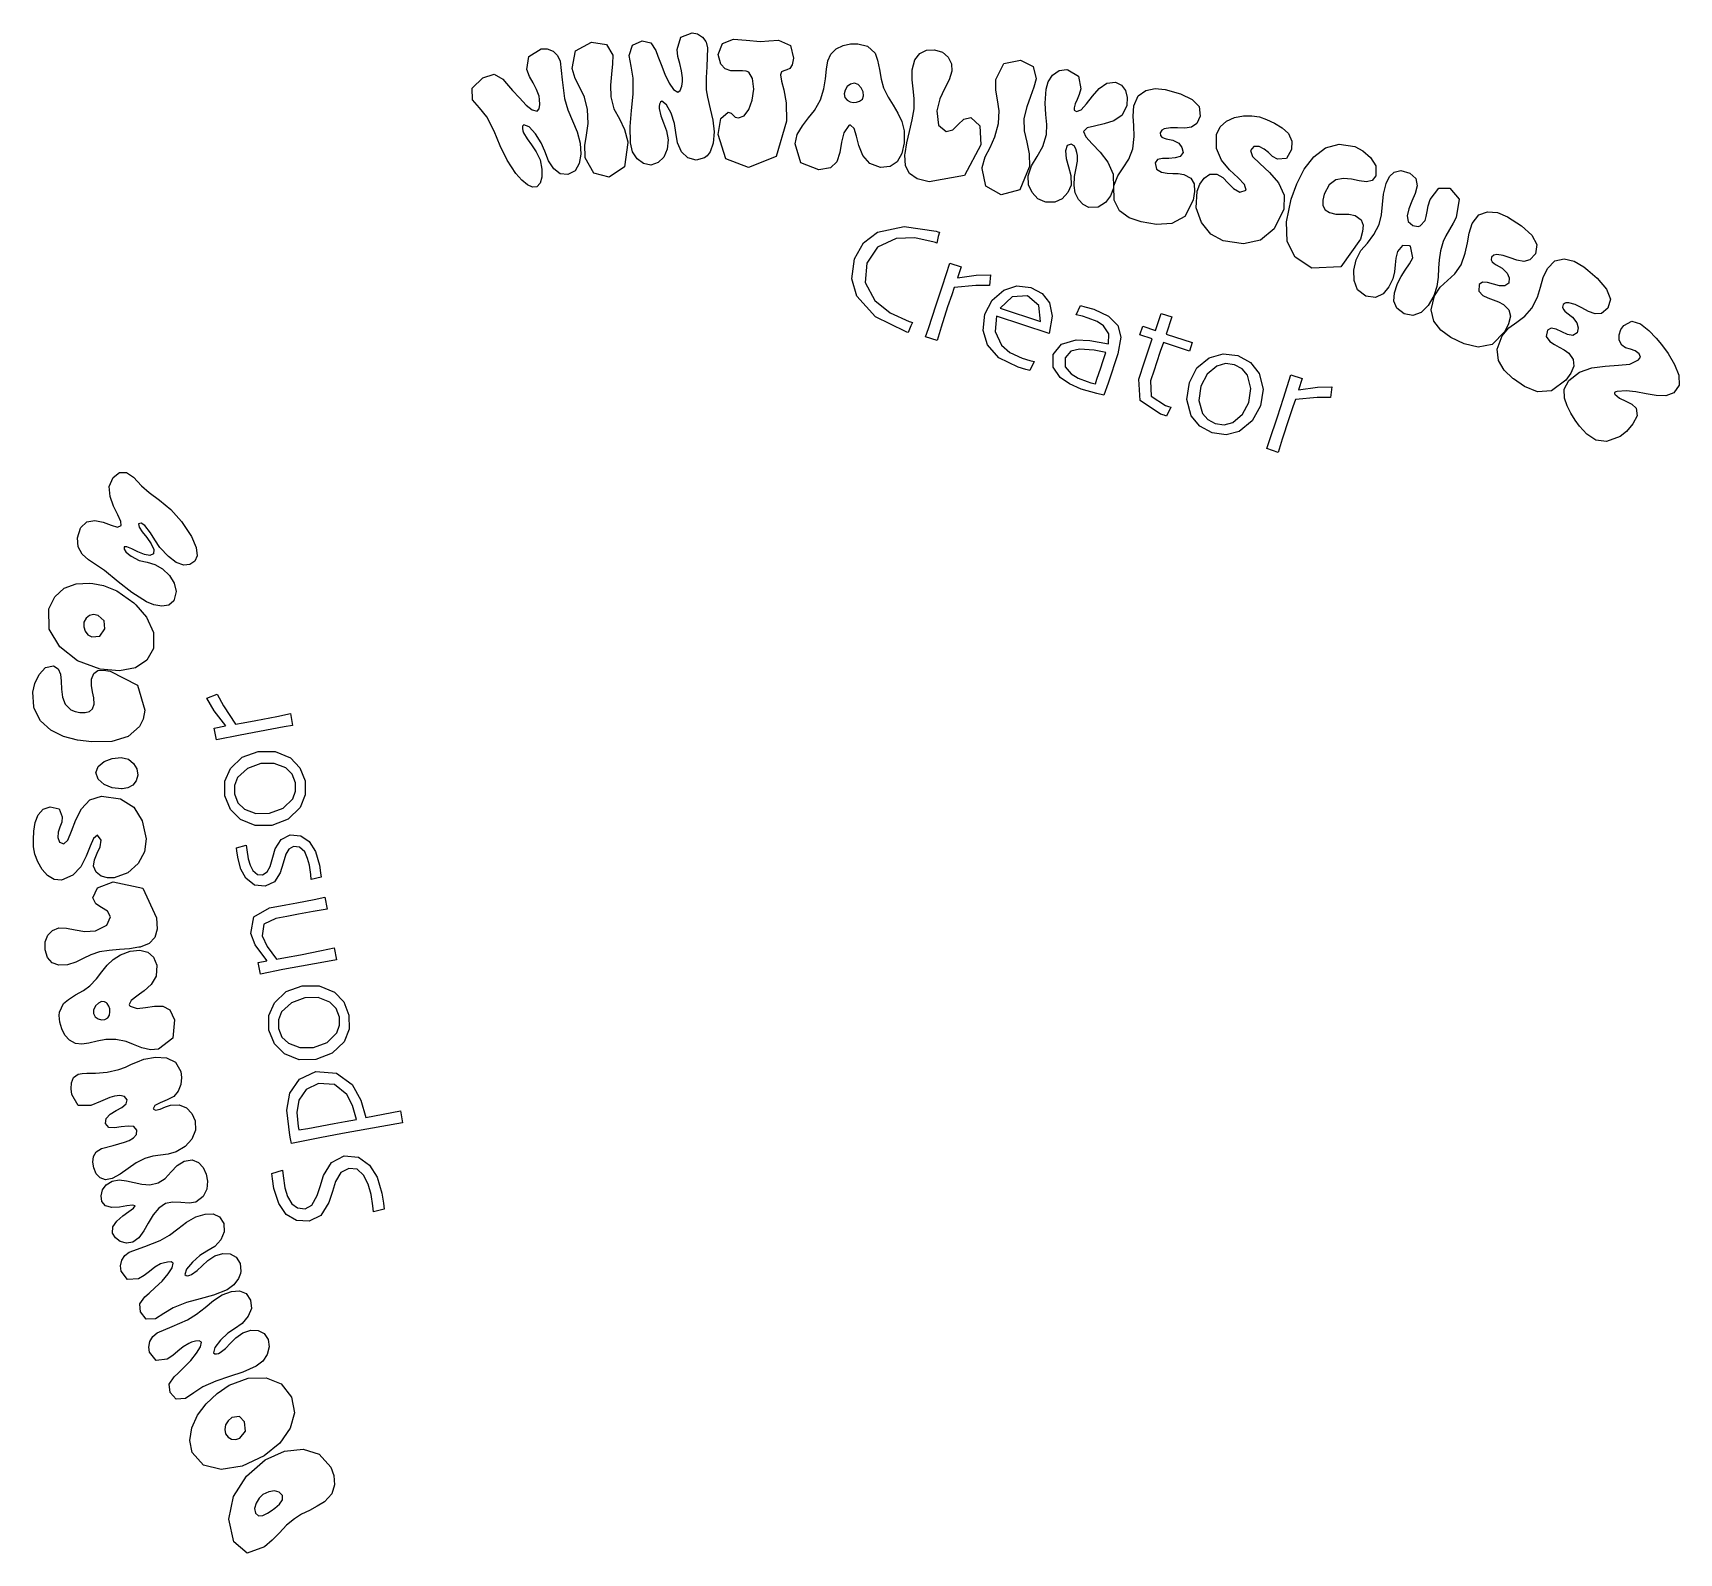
# Model space of a CAD drawing. Extents: x 0.1 to 84, y 0 to 77.6.
import ezdxf

# ---------------------------------------------------------------- set-up
doc = ezdxf.new("R2010")
doc.units = 0
doc.layers.add('Back_Silk', color=7, linetype='CONTINUOUS')

msp = doc.modelspace()

# ---------------------------------------------------------------- linework, layer by layer
at = {"layer": 'Back_Silk', "color": 7}
for points in [[(31.125, 77.199685), (31.5644, 77.109685), (31.8231, 76.719685), (31.9202, 76.429685), (32.0799, 75.989685), (32.277, 75.509685), (32.5002, 75.049685), (32.7219, 74.719685), (32.9405, 74.589685), (33.06, 74.679685), (33.1334, 74.889685), (33.1696, 75.129685), (33.177, 75.309685), (33.1293, 75.679685), (33.0375, 76.049685), (32.9451, 76.399685), (32.8956, 76.769685), (33.0928, 77.399685), (33.673, 77.609685), (33.9467, 77.559685), (34.1954, 77.389685), (34.3575, 77.179685), (34.3575, 77.179685), (34.3575, 77.179685), (34.3575, 77.179685), (34.3575, 77.179685), (34.3575, 77.179685), (34.3575, 77.179685), (34.3808, 77.139685), (34.4532, 76.839685), (34.4141, 75.879685), (34.3798, 75.329685), (34.3798, 75.329685), (34.3798, 75.329685), (34.3762, 74.929685), (34.3873, 74.699685), (34.3873, 74.699685), (34.3873, 74.699685), (34.3873, 74.699685), (34.3873, 74.699685), (34.3873, 74.699685), (34.3873, 74.699685), (34.4442, 74.329685), (34.5835, 73.739685), (34.7268, 73.149685), (34.791, 72.559685), (34.7421, 71.989685), (34.5815, 71.539685), (34.4278, 71.339685), (34.4278, 71.339685), (34.4278, 71.339685), (34.2982, 71.239685), (33.8746, 71.119685), (33.4423, 71.229685), (33.1255, 71.549685), (32.9242, 72.009685), (32.8415, 72.529685), (32.7661, 72.979685), (32.5911, 73.509685), (32.3622, 73.939685), (32.1299, 74.119685), (32.0471, 74.079685), (32.0035, 73.979685), (31.9853, 73.849685), (31.9905, 73.749685), (32.0688, 73.379685), (32.2114, 73.019685), (32.3598, 72.619685), (32.4387, 72.149685), (32.3896, 71.669685), (32.2235, 71.269685), (31.9403, 70.999685), (31.5618, 70.869685), (31.1787, 70.939685), (30.8608, 71.179685), (30.6315, 71.549685), (30.5172, 72.009685), (30.5099, 72.839685), (30.5791, 73.649685), (30.6595, 74.479685), (30.664, 75.299685), (30.5537, 75.909685), (30.4529, 76.449685), (30.6256, 76.989685), (31.1249, 77.199685), (31.1249, 77.199685)], [(37.1481, 77.179685), (37.5752, 77.209685), (38.0652, 77.239685), (38.6761, 76.969685), (38.8385, 76.319685), (38.7756, 75.979685), (38.6514, 75.799685), (38.4943, 75.729685), (38.3386, 75.679685), (38.2193, 75.619685), (38.1713, 75.469685), (38.2224, 75.149685), (38.3417, 74.699685), (38.4584, 74.039685), (38.4851, 73.109685), (37.9497, 71.309685), (36.5468, 70.739685), (35.3907, 71.179685), (34.9937, 72.419685), (35.1335, 73.239685), (35.5113, 73.559685), (35.6554, 73.509685), (35.7571, 73.409685), (35.8646, 73.309685), (36.0321, 73.269685), (36.321, 73.379685), (36.5657, 73.709685), (36.736, 74.179685), (36.806, 74.739685), (36.7476, 75.279685), (36.5619, 75.609685), (36.4209, 75.659685), (36.2361, 75.679685), (35.9463, 75.669685), (35.638, 75.679685), (35.3543, 75.779685), (35.1313, 76.009685), (34.9991, 76.499685), (35.2097, 77.069685), (35.7686, 77.289685), (36.4213, 77.239685), (37.1481, 77.179685), (37.1481, 77.179685)], [(22.9947, 75.319685), (23.5734, 75.499685), (24.0069, 75.249685), (24.2046, 75.029685), (24.5085, 74.679685), (24.8567, 74.289685), (25.2091, 73.929685), (25.5182, 73.679685), (25.7684, 73.609685), (25.8706, 73.729685), (25.9008, 73.959685), (25.8888, 74.209685), (25.8605, 74.379685), (25.7338, 74.729685), (25.5577, 75.069685), (25.3804, 75.389685), (25.245, 75.739685), (25.3421, 76.409685), (25.9633, 76.789685), (26.2761, 76.789685), (26.5728, 76.669685), (26.8085, 76.449685), (26.9319, 76.159685), (27.0463, 75.209685), (27.1632, 74.259685), (27.3292, 73.679685), (27.5618, 73.119685), (27.7969, 72.569685), (27.9549, 71.989685), (27.9977, 71.419685), (27.9144, 70.939685), (27.6966, 70.579685), (27.3339, 70.379685), (26.9407, 70.419685), (26.6109, 70.679685), (26.3411, 71.079685), (26.1479, 71.579685), (25.9735, 71.999685), (25.6853, 72.459685), (25.3573, 72.819685), (25.0866, 72.919685), (25.0212, 72.849685), (25.01, 72.739685), (25.0293, 72.619685), (25.066, 72.519685), (25.2471, 72.199685), (25.4782, 71.899685), (25.7165, 71.549685), (25.9092, 71.129685), (26.005, 70.659685), (26.0047, 70.249685), (25.9126, 69.939685), (25.7463, 69.759685), (25.5304, 69.739685), (25.2732, 69.859685), (24.9801, 70.099685), (24.676, 70.429685), (24.234, 71.119685), (23.8783, 71.839685), (23.5638, 72.599685), (23.203, 73.319685), (22.8169, 73.779685), (22.4599, 74.189685), (22.4458, 74.789685), (22.9947, 75.319685), (22.9947, 75.319685)], [(28.5385, 77.139685), (29.2949, 77.019685), (29.6153, 76.469685), (29.6067, 76.029685), (29.5511, 75.509685), (29.5036, 74.939685), (29.5188, 74.339685), (29.6811, 73.739685), (29.9578, 73.219685), (30.2229, 72.679685), (30.3854, 72.059685), (30.3886, 72.019685), (30.2209, 70.769685), (29.4429, 70.249685), (28.6459, 70.449685), (28.219, 71.239685), (28.2099, 71.299685), (28.192, 71.859685), (28.2764, 72.399685), (28.3587, 72.989685), (28.338, 73.699685), (28.1762, 74.329685), (27.9424, 74.829685), (27.7109, 75.279685), (27.5554, 75.799685), (27.715, 76.699685), (28.5385, 77.139685), (28.5385, 77.139685)], [(38.9159, 71.949685), (39.0309, 72.419685), (39.2896, 72.869685), (39.609, 73.279685), (39.9049, 73.649685), (40.213, 74.199685), (40.384, 74.749685), (40.4627, 75.269685), (40.5152, 75.759685), (40.583, 76.179685), (40.7397, 76.519685), (41.0186, 76.799685), (41.3611, 76.969685), (41.7365, 77.059685), (42.1194, 77.059685), (42.6178, 76.929685), (43.0017, 76.569685), (43.1226, 76.219685), (43.2134, 75.749685), (43.3067, 75.249685), (43.4292, 74.809685), (43.6625, 74.329685), (43.918, 73.919685), (44.1605, 73.519685), (44.3622, 73.089685), (44.4775, 72.609685), (44.4837, 72.009685), (44.3629, 71.459685), (44.1194, 71.039685), (43.7575, 70.789685), (43.2794, 70.739685), (42.7245, 70.949685), (42.3788, 71.349685), (42.1748, 71.859685), (42.0456, 72.349685), (41.9244, 72.739685), (41.7505, 72.899685), (41.6962, 72.899685), (41.6524, 72.879685), (41.4058, 72.519685), (41.2887, 72.039685), (41.206, 71.509685), (41.0505, 71.039685), (40.7239, 70.719685), (40.1325, 70.619685), (39.2091, 70.979685), (38.9159, 71.949685), (38.9159, 71.949685)], [(44.8931, 75.719685), (45.0191, 76.229685), (45.2719, 76.559685), (45.616, 76.729685), (46.0327, 76.749685), (46.4329, 76.619685), (46.725, 76.379685), (46.8855, 76.039685), (46.9147, 75.649685), (46.7762, 75.219685), (46.536, 74.749685), (46.2918, 74.239685), (46.1431, 73.639685), (46.2237, 72.909685), (46.6162, 72.579685), (46.9547, 72.669685), (47.2318, 72.939685), (47.5212, 73.209685), (47.8874, 73.289685), (48.3332, 72.869685), (48.3836, 71.899685), (47.5613, 70.329685), (45.7591, 70.019685), (45.1488, 70.169685), (44.7507, 70.429685), (44.543, 70.829685), (44.5173, 71.389685), (44.5243, 71.459685), (44.6157, 72.009685), (44.746, 72.579685), (44.8853, 73.169685), (44.981, 73.739685), (44.9858, 74.259685), (44.9371, 74.749685), (44.8861, 75.219685), (44.8931, 75.719685), (44.8931, 75.719685)], [(51.7157, 74.739685), (51.8239, 75.109685), (52.0482, 75.449685), (52.3894, 75.689685), (52.77, 75.739685), (52.8303, 75.729685), (53.3696, 75.409685), (53.4846, 74.759685), (53.4068, 74.459685), (53.3012, 74.209685), (53.2065, 73.989685), (53.1481, 73.789685), (53.1521, 73.669685), (53.2594, 73.599685), (53.511, 73.689685), (53.7813, 73.989685), (54.0771, 74.379685), (54.4171, 74.769685), (54.8072, 75.039685), (55.2598, 75.089685), (55.5678, 74.939685), (55.7637, 74.669685), (55.8536, 74.309685), (55.8313, 73.899685), (55.5945, 73.419685), (55.1763, 73.129685), (54.6713, 72.969685), (54.1854, 72.859685), (53.806, 72.759685), (53.6319, 72.579685), (53.7383, 72.309685), (54.0579, 71.949685), (54.4733, 71.529685), (54.8733, 71.009685), (55.1353, 70.399685), (55.1509, 69.689685), (55.0083, 69.299685), (54.7472, 68.949685), (54.3729, 68.719685), (53.9004, 68.699685), (53.6032, 68.849685), (53.3624, 69.109685), (53.206, 69.449685), (53.1447, 69.819685), (53.1711, 70.279685), (53.2464, 70.709685), (53.3108, 71.069685), (53.3168, 71.349685), (53.2831, 71.509685), (53.235, 71.689685), (53.1463, 71.849685), (52.9908, 71.939685), (52.7995, 71.859685), (52.712, 71.599685), (52.7347, 71.199685), (52.858, 70.779685), (52.9812, 70.339685), (52.987, 69.849685), (52.8329, 69.459685), (52.545, 69.149685), (52.1564, 68.979685), (51.7001, 68.979685), (51.6491, 68.989685), (51.6491, 68.989685), (51.3023, 69.149685), (50.9991, 69.459685), (50.824, 69.859685), (50.8061, 70.319685), (50.9751, 70.819685), (51.2534, 71.309685), (51.5437, 71.819685), (51.7325, 72.419685), (51.7555, 72.939685), (51.7016, 73.449685), (51.6626, 74.019685), (51.7156, 74.739685), (51.7156, 74.739685)], [(41.4254, 74.499685), (41.4556, 74.309685), (41.5682, 74.179685), (41.7207, 74.089685), (41.8826, 74.059685), (42.0414, 74.069685), (42.21, 74.119685), (42.3463, 74.229685), (42.4084, 74.399685), (42.3815, 74.609685), (42.2869, 74.809685), (42.1332, 74.969685), (41.9419, 75.039685), (41.7424, 74.999685), (41.5795, 74.869685), (41.4691, 74.689685), (41.4254, 74.499685), (41.4254, 74.499685)], [(57.7958, 74.719685), (58.5698, 74.499685), (59.1628, 74.209685), (59.5236, 73.849685), (59.5749, 73.369685), (59.3966, 72.979685), (59.1258, 72.799685), (58.7906, 72.749685), (58.4261, 72.759685), (58.0678, 72.769685), (57.7462, 72.709685), (57.6165, 72.639685), (57.5337, 72.509685), (57.5434, 72.379685), (57.6244, 72.289685), (57.732, 72.239685), (57.8438, 72.199685), (58.1806, 72.129685), (58.4916, 71.979685), (58.6468, 71.769685), (58.6998, 71.509685), (58.5545, 71.299685), (58.2936, 71.229685), (57.9788, 71.209685), (57.6599, 71.199685), (57.4062, 71.149685), (57.277, 70.979685), (57.3423, 70.649685), (57.6063, 70.499685), (57.8877, 70.459685), (58.1751, 70.439685), (58.4568, 70.429685), (58.7439, 70.379685), (59.0918, 70.199685), (59.265, 69.909685), (59.2918, 69.519685), (59.2175, 69.079685), (58.7876, 68.239685), (58.1217, 67.879685), (57.3418, 67.839685), (56.5651, 67.969685), (55.9495, 68.179685), (55.4622, 68.539685), (55.1808, 69.069685), (55.1781, 69.799685), (55.3689, 70.309685), (55.6483, 70.729685), (55.9352, 71.159685), (56.1348, 71.689685), (56.1999, 72.329685), (56.1826, 72.869685), (56.15, 73.369685), (56.1956, 73.889685), (56.415, 74.399685), (56.8026, 74.679685), (57.2822, 74.779685), (57.7958, 74.719685), (57.7958, 74.719685)], [(62.6007, 73.319685), (62.9541, 73.199685), (63.3625, 73.009685), (63.7548, 72.769685), (64.0745, 72.469685), (64.2496, 72.089685), (64.2349, 71.659685), (63.9792, 71.199685), (63.5199, 71.169685), (63.2672, 71.309685), (63.0502, 71.499685), (62.8363, 71.679685), (62.5834, 71.819685), (62.3102, 71.809685), (62.1426, 71.609685), (62.2501, 71.309685), (62.6214, 70.939685), (63.1109, 70.489685), (63.5702, 69.959685), (63.8569, 69.329685), (63.8341, 68.609685), (63.3547, 67.619685), (62.6584, 67.039685), (61.7811, 66.839685), (60.7502, 66.999685), (60.1133, 67.339685), (59.6345, 67.929685), (59.378, 68.679685), (59.4158, 69.529685), (59.5514, 69.889685), (59.7759, 70.199685), (60.0721, 70.399685), (60.4188, 70.409685), (60.73, 70.229685), (61.0042, 69.949685), (61.2749, 69.669685), (61.6011, 69.489685), (61.9157, 69.589685), (61.8278, 69.869685), (61.5038, 70.209685), (61.0762, 70.629685), (60.6647, 71.119685), (60.4, 71.719685), (60.4063, 72.429685), (60.5905, 72.819685), (60.9113, 73.099685), (61.3258, 73.289685), (61.7761, 73.379685), (62.213, 73.379685), (62.6007, 73.319685), (62.6007, 73.319685)], [(64.2189, 69.119685), (64.4991, 69.909685), (64.8838, 70.649685), (65.3697, 71.279685), (65.9644, 71.739685), (66.6594, 71.939685), (67.4621, 71.809685), (67.8621, 71.599685), (68.2637, 71.259685), (68.5274, 70.819685), (68.5272, 70.319685), (68.342, 70.079685), (68.0534, 70.019685), (67.6892, 70.059685), (67.2934, 70.139685), (66.8788, 70.179685), (66.489, 70.109685), (66.1489, 69.859685), (65.8957, 69.379685), (65.825, 69.079685), (65.8341, 68.809685), (65.9426, 68.589685), (66.168, 68.439685), (66.4848, 68.369685), (66.8239, 68.369685), (67.1555, 68.359685), (67.4862, 68.289685), (67.7759, 68.079685), (67.8897, 67.799685), (67.8601, 67.469685), (67.748, 67.089685), (66.7526, 65.679685), (65.274, 65.599685), (64.4182, 66.159685), (64.0162, 66.959685), (63.9741, 67.969685), (64.2189, 69.119685), (64.2189, 69.119685)], [(75.2394, 68.229685)], [(44.9027, 62.839685), (44.8183, 62.659685), (44.6789, 62.329685), (44.6122, 62.349685), (44.5491, 62.379685), (43.0127, 63.129685), (42.073, 64.179685), (41.8085, 65.059685), (41.9411, 66.079685), (42.4118, 66.899685), (43.116, 67.439685), (44.4871, 67.739685), (46.1101, 67.489685), (46.2029, 67.459685), (46.2771, 67.439685), (46.2212, 67.219685), (46.1436, 66.889685), (46.0805, 66.909685), (46.0174, 66.929685), (45.0221, 67.149685), (44.0648, 67.119685), (43.1194, 66.669685), (42.572, 65.859685), (42.4986, 64.869685), (42.9893, 63.949685), (43.774, 63.319685), (44.7271, 62.889685), (44.7976, 62.869685), (44.9027, 62.839685)], [(70.4155, 66.129685)], [(51.4334, 62.879685), (51.3544, 63.699685), (50.7729, 64.189685), (49.9912, 64.149685), (49.37, 63.559685)], [(58.0861, 58.509685), (57.8645, 58.059685), (57.7322, 58.099685), (57.5566, 58.149685), (56.5097, 58.849685), (56.4406, 59.949685), (56.7345, 60.829685), (57.126, 61.999685), (56.5024, 62.199685), (56.6449, 62.639685), (57.3018, 62.419685), (57.5909, 63.299685), (58.1288, 63.119685), (57.84, 62.239685), (59.1685, 61.809685), (59.026, 61.369685), (57.6975, 61.809685), (57.5376, 61.349685), (57.346, 60.779685), (57.2205, 60.399685), (57.0438, 59.859685), (57.0744, 59.079685), (57.8065, 58.599685), (57.9661, 58.549685), (58.0861, 58.509685)], [(54.5097, 60.529685), (54.6145, 60.849685), (54.757, 61.299685), (54.1635, 61.419685), (53.4233, 61.479685), (52.9754, 61.369685), (52.6891, 61.029685), (52.6923, 60.579685), (52.9904, 60.219685), (53.3607, 59.999685), (53.8198, 59.819685), (54.0029, 59.759685), (54.2317, 59.699685), (54.3121, 59.939685), (54.5097, 60.529685)], [(62.6526, 58.579685), (62.2262, 57.809685), (61.5639, 57.279685), (60.9013, 57.109685), (60.1857, 57.209685), (59.5567, 57.539685), (59.117, 58.079685), (58.8985, 58.899685), (59.0218, 59.779685), (59.4088, 60.519685), (60.0329, 61.039685), (60.7422, 61.239685), (61.4863, 61.149685), (62.1413, 60.799685), (62.5762, 60.229685), (62.7786, 59.429685), (62.6526, 58.579685)], [(62.0503, 58.749685), (62.1583, 59.469685), (61.9923, 60.139685), (61.7178, 60.469685), (61.3315, 60.679685), (60.8593, 60.749685), (60.4189, 60.609685), (59.939, 60.199685), (59.6156, 59.589685), (59.5015, 58.849685), (59.6934, 58.189685), (59.9616, 57.879685), (60.3405, 57.679685), (60.8015, 57.619685), (61.2358, 57.739685), (61.7293, 58.149685), (62.0503, 58.749685)], [(2.48486, 52.359685)], [(0.856135, 48.219685), (1.16172, 48.839685), (1.64892, 49.279685), (2.26372, 49.509685), (2.94489, 49.539685), (3.11449, 49.519685), (3.11449, 49.519685), (3.64995, 49.409685), (4.3249, 49.139685), (5.1924, 48.529685), (5.3026, 48.429685), (5.83759, 47.799685), (6.19363, 47.019685), (6.19362, 46.209685), (5.86712, 45.599685), (5.2743, 45.219685), (4.46363, 45.059685), (3.48193, 45.149685), (2.32643, 45.579685), (1.41547, 46.279685), (0.879742, 47.189685), (0.856135, 48.219685), (0.856135, 48.219685)], [(3.06156, 46.789685), (3.4688, 46.829685), (3.71998, 47.209685), (3.68988, 47.619685), (3.37762, 47.889685), (3.1402, 47.929685), (2.92923, 47.889685), (2.75861, 47.749685), (2.65363, 47.549685), (2.64249, 47.299685), (2.71399, 47.079685), (2.85519, 46.899685), (3.06155, 46.789685), (3.06155, 46.789685)], [(3.05102, 41.439685), (2.32598, 41.519685), (1.61208, 41.719685), (0.965873, 42.039685), (0.446041, 42.509685), (0.118832, 43.139685), (0.096548, 43.219685), (0.051322, 43.969685), (0.148823, 44.409685), (0.361391, 44.879685), (0.687394, 45.229685), (1.10764, 45.309685), (1.34515, 45.169685), (1.45332, 44.889685), (1.49049, 44.529685), (1.50324, 44.129685), (1.55705, 43.719685), (1.69974, 43.359685), (1.98118, 43.079685), (2.21089, 42.979685), (2.21089, 42.979685), (2.21089, 42.979685), (2.44557, 42.939685), (2.67718, 42.929685), (2.67718, 42.929685), (2.71358, 42.929685), (2.93856, 42.989685), (3.09782, 43.129685), (3.17544, 43.369685), (3.16443, 43.679685), (3.09625, 43.989685), (3.03679, 44.309685), (3.03123, 44.629685), (3.15014, 44.929685), (3.36485, 45.079685), (3.65236, 45.099685), (3.99637, 45.039685), (5.38125, 44.329685), (5.76458, 43.059685), (5.6679, 42.589685), (5.6679, 42.589685), (5.6679, 42.589685), (5.4874, 42.219685), (4.90589, 41.709685), (4.07261, 41.459685), (3.05098, 41.439685), (3.05098, 41.439685)], [(11.5301, 40.939685), (12.4127, 40.939685), (13.1934, 40.619685), (13.6678, 40.119685), (13.9257, 39.449685), (13.9325, 38.729685), (13.672, 38.089685), (13.066, 37.499685), (12.2279, 37.179685), (11.3926, 37.169685), (10.6446, 37.469685), (10.1214, 37.989685), (9.84003, 38.679685), (9.83894, 39.429685), (10.1256, 40.079685), (10.7275, 40.649685), (11.5301, 40.939685)], [(11.6723, 40.339685), (10.9921, 40.079685), (10.4839, 39.619685), (10.3283, 39.219685), (10.3276, 38.779685), (10.4985, 38.329685), (10.8326, 38.009685), (11.423, 37.789685), (12.1126, 37.799685), (12.812, 38.049685), (13.3043, 38.539685), (13.4468, 38.929685), (13.4381, 39.349685), (13.2693, 39.789685), (12.9544, 40.109685), (12.3543, 40.339685), (11.6723, 40.339685)], [(3.25593, 39.859685)], [(0.086018, 36.079685), (0.073856, 36.449685), (0.09665, 36.889685), (0.171428, 37.319685), (0.324472, 37.719685), (0.575237, 37.999685), (0.935399, 38.119685), (1.38782, 38.019685), (1.54988, 37.609685), (1.52001, 37.339685), (1.43001, 37.089685), (1.347, 36.829685), (1.31516, 36.559685), (1.4106, 36.319685), (1.62392, 36.229685), (1.82988, 36.419685), (2.01998, 36.879685), (2.23177, 37.459685), (2.52897, 38.029685), (2.95755, 38.479685), (3.55319, 38.669685), (4.50934, 38.539685), (5.19219, 38.099685), (5.62131, 37.409685), (5.81835, 36.489685), (5.73939, 35.829685), (5.41796, 35.229685), (4.89136, 34.759685), (4.18935, 34.509685), (3.85246, 34.499685), (3.52393, 34.589685), (3.27069, 34.789685), (3.14883, 35.089685), (3.1969, 35.419685), (3.33265, 35.759685), (3.47644, 36.089685), (3.52334, 36.429685), (3.34171, 36.679685), (3.13994, 36.509685), (2.96191, 36.109685), (2.75987, 35.599685), (2.49008, 35.069685), (2.09232, 34.629685), (1.5162, 34.389685), (1.13925, 34.419685), (0.80174, 34.619685), (0.515252, 34.929685), (0.298454, 35.309685), (0.156427, 35.709685), (0.086018, 36.079685), (0.086018, 36.079685)], [(13.1744, 36.689685), (13.7071, 36.649685), (14.1357, 36.359685), (14.4629, 35.839685), (14.6684, 35.149685), (14.7227, 34.759685), (14.746, 34.529685), (14.2474, 34.409685), (14.2207, 34.679685), (14.1489, 35.139685), (14.061, 35.489685), (13.911, 35.819685), (13.6503, 36.059685), (13.3374, 36.099685), (13.0992, 35.969685), (12.949, 35.709685), (12.8094, 35.249685), (12.6665, 34.759685), (12.3683, 34.299685), (11.8944, 34.069685), (11.355, 34.129685), (10.9117, 34.479685), (10.6568, 34.949685), (10.5144, 35.469685), (10.45, 35.859685), (10.4253, 36.029685), (10.9279, 36.169685), (10.9573, 35.929685), (11.0276, 35.469685), (11.1218, 35.139685), (11.2605, 34.879685), (11.5087, 34.679685), (11.752, 34.659685), (11.9982, 34.809685), (12.1423, 35.079685), (12.2805, 35.549685), (12.4097, 35.979685), (12.7096, 36.459685), (13.1743, 36.689685)], [(1.8227, 30.069685), (1.36855, 30.039685), (1.0291, 30.169685), (0.799109, 30.439685), (0.676789, 30.819685), (0.682435, 31.229685), (0.811419, 31.569685), (1.05418, 31.819685), (1.3685, 31.949685), (1.76479, 31.939685), (2.21057, 31.849685), (2.69841, 31.769685), (3.23766, 31.799685), (3.82713, 32.079685), (4.00364, 32.519685), (3.84711, 32.799685), (3.55188, 32.979685), (3.26171, 33.169685), (3.09933, 33.479685), (3.34459, 33.999685), (4.15156, 34.299685), (5.65943, 33.969685), (6.35412, 32.459685), (6.38157, 31.879685), (6.26404, 31.449685), (5.98436, 31.149685), (5.51881, 30.969685), (5.45904, 30.959685), (4.9813, 30.879685), (4.47399, 30.839685), (3.94765, 30.789685), (3.44562, 30.719685), (3.01057, 30.569685), (2.61924, 30.389685), (2.24021, 30.199685), (1.82275, 30.069685), (1.82275, 30.069685)], [(14.937, 33.509685), (15.0508, 32.899685), (14.3391, 32.779685), (13.5928, 32.639685), (13.0061, 32.529685), (12.4348, 32.419685), (11.8331, 32.129685), (11.7434, 31.549685), (11.9904, 30.999685), (12.4748, 30.359685), (12.9324, 30.439685), (13.6894, 30.579685), (14.7629, 30.789685), (15.4211, 30.929685), (15.535, 30.319685), (15.0651, 30.239685), (13.743, 29.999685), (12.7993, 29.819685), (11.6496, 29.589685), (11.5372, 30.189685), (11.9795, 30.269685), (11.9864, 30.279685), (11.3924, 31.089685), (11.1571, 31.669685), (11.3204, 32.509685), (12.1088, 32.969685), (12.9472, 33.119685), (13.5162, 33.219685), (14.39, 33.389685), (14.9369, 33.509685)], [(6.46238, 25.759685), (6.04336, 25.729685), (5.60611, 25.829685), (5.18591, 25.989685), (4.80607, 26.149685), (4.27326, 26.259685), (3.7741, 26.249685), (3.32245, 26.169685), (2.90505, 26.069685), (2.53695, 26.009685), (2.21519, 26.049685), (1.91613, 26.219685), (1.68674, 26.479685), (1.52185, 26.799685), (1.42074, 27.139685), (1.38828, 27.479685), (1.39841, 27.639685), (1.60227, 28.089685), (1.86061, 28.299685), (2.2297, 28.529685), (2.62202, 28.759685), (2.95121, 28.999685), (3.29114, 29.349685), (3.56991, 29.699685), (3.84022, 30.039685), (4.14155, 30.339685), (4.516, 30.579685), (5.01357, 30.759685), (5.50175, 30.809685), (5.90953, 30.709685), (6.20762, 30.459685), (6.37361, 30.049685), (6.33847, 29.489685), (6.08885, 29.059685), (5.72233, 28.729685), (5.48272, 28.559685), (5.34328, 28.469685), (5.05652, 28.239685), (4.96035, 28.039685), (4.97625, 27.989685), (5.00767, 27.959685), (5.36229, 27.839685), (5.79761, 27.879685), (6.24976, 27.959685), (6.68073, 27.959685), (7.03396, 27.759685), (7.26558, 27.259685), (7.19102, 26.319685), (6.46241, 25.759685), (6.46241, 25.759685)], [(13.7732, 28.989685), (14.6558, 28.989685), (15.4365, 28.669685), (15.9109, 28.169685), (16.1688, 27.489685), (16.1756, 26.779685), (15.9151, 26.139685), (15.3091, 25.549685), (14.471, 25.229685), (13.6357, 25.219685), (12.8877, 25.519685), (12.3645, 26.039685), (12.0831, 26.729685), (12.082, 27.479685), (12.3687, 28.129685), (12.9706, 28.699685), (13.7732, 28.989685)], [(3.72283, 27.269685), (3.86846, 27.359685), (3.95201, 27.499685), (3.98167, 27.659685), (3.96908, 27.819685), (3.92235, 27.959685), (3.83326, 28.089685), (3.8089, 28.119685), (3.8089, 28.119685), (3.8089, 28.119685), (3.70941, 28.179685), (3.55244, 28.189685), (3.38828, 28.109685), (3.24951, 27.969685), (3.24951, 27.969685), (3.24951, 27.969685), (3.24951, 27.969685), (3.24951, 27.969685), (3.24951, 27.969685), (3.24951, 27.969685), (3.24951, 27.969685), (3.24238, 27.959685), (3.14815, 27.769685), (3.13689, 27.579685), (3.22069, 27.409685), (3.37356, 27.299685), (3.5516, 27.259685), (3.72286, 27.269685)], [(13.9154, 28.379685), (13.2352, 28.129685), (12.727, 27.659685), (12.5714, 27.259685), (12.5707, 26.819685), (12.7416, 26.379685), (13.0757, 26.059685), (13.6661, 25.839685), (14.3557, 25.849685), (15.0551, 26.099685), (15.5474, 26.589685), (15.6899, 26.979685), (15.6812, 27.399685), (15.5124, 27.839685), (15.1975, 28.159685), (14.5974, 28.389685), (13.9154, 28.379685)], [(3.15245, 19.699685), (3.11014, 19.989685), (3.14581, 20.279685), (3.28177, 20.529685), (3.54727, 20.699685), (4.13756, 20.849685), (4.72613, 21.009685), (4.95628, 21.099685), (5.18174, 21.229685), (5.33296, 21.399685), (5.35491, 21.629685), (5.1974, 21.809685), (4.9112, 21.839685), (4.55536, 21.789685), (4.20668, 21.739685), (3.91871, 21.769685), (3.75259, 21.969685), (3.79199, 22.229685), (3.99759, 22.439685), (4.29349, 22.629685), (4.5866, 22.789685), (4.80737, 22.969685), (4.85731, 23.179685), (4.72265, 23.339685), (4.48219, 23.389685), (4.20432, 23.359685), (3.97833, 23.299685), (3.49324, 23.089685), (3.00691, 22.879685), (2.3607, 22.889685), (2.03634, 23.449685), (1.99543, 23.729685), (2.0112, 24.039685), (2.12332, 24.309685), (2.3662, 24.489685), (2.56511, 24.519685), (2.80123, 24.539685), (3.03992, 24.539685), (3.24074, 24.539685), (3.83968, 24.589685), (4.43761, 24.729685), (4.7678, 24.849685), (5.07529, 24.989685), (5.37702, 25.119685), (5.70152, 25.249685), (6.29716, 25.359685), (6.86102, 25.319685), (7.32706, 25.089685), (7.59772, 24.619685), (7.63078, 24.309685), (7.58734, 23.949685), (7.45861, 23.609685), (7.23353, 23.349685), (6.89972, 23.169685), (6.53884, 23.019685), (6.26366, 22.879685), (6.17846, 22.719685), (6.30129, 22.639685), (6.5336, 22.699685), (6.81409, 22.819685), (7.06837, 22.909685), (7.51025, 22.919685), (7.87695, 22.759685), (8.15075, 22.479685), (8.32123, 22.109685), (8.34031, 21.629685), (8.15432, 21.169685), (7.81414, 20.789685), (7.35286, 20.529685), (6.95012, 20.409685), (6.56218, 20.359685), (6.16831, 20.299685), (5.75786, 20.189685), (5.31198, 19.959685), (4.90098, 19.669685), (4.5036, 19.379685), (4.09158, 19.159685), (3.75693, 19.099685), (3.48225, 19.189685), (3.28172, 19.399685), (3.15242, 19.699685), (3.15242, 19.699685)], [(14.4713, 24.619685), (15.5346, 24.539685), (16.3251, 23.949685), (16.7783, 23.149685), (17.03, 22.269685), (18.7893, 22.619685), (18.9039, 22.009685), (17.8389, 21.819685), (15.8411, 21.449685), (14.6747, 21.229685), (13.241, 20.939685), (13.1917, 21.189685), (13.1564, 21.369685), (13.006, 22.639685), (13.1534, 23.509685), (13.6454, 24.229685), (14.4713, 24.619685)], [(14.6058, 24.009685), (13.9786, 23.709685), (13.6159, 23.159685), (13.515, 22.529685), (13.5792, 21.809685), (13.595, 21.729685), (13.6116, 21.639685), (14.0699, 21.719685), (15.4144, 21.959685), (15.9749, 22.069685), (16.5501, 22.179685), (16.3493, 22.889685), (16.0534, 23.449685), (15.4311, 23.949685), (14.6058, 24.009685)], [(15.9164, 20.309685), (16.6466, 20.249685), (17.2202, 19.839685), (17.6014, 19.229685), (17.8408, 18.419685), (17.9212, 17.899685), (17.959, 17.599685), (17.4119, 17.459685), (17.3864, 17.769685), (17.2968, 18.349685), (17.1443, 18.869685), (16.9131, 19.339685), (16.5795, 19.629685), (16.1572, 19.679685), (15.7464, 19.469685), (15.4758, 19.009685), (15.3219, 18.499685), (15.1427, 17.929685), (14.7296, 17.269685), (14.131, 16.989685), (13.4924, 17.019685), (12.9729, 17.329685), (12.584, 17.879685), (12.3435, 18.649685), (12.2688, 19.139685), (12.2315, 19.419685), (12.7781, 19.579685), (12.8038, 19.289685), (12.8947, 18.679685), (13.0282, 18.249685), (13.249, 17.869685), (13.5437, 17.659685), (13.9324, 17.619685), (14.2763, 17.799685), (14.5533, 18.289685), (14.6982, 18.749685), (14.8711, 19.309685), (15.2851, 19.979685), (15.9164, 20.309685)], [(5.26228, 17.769685), (5.13737, 17.799685), (4.84628, 17.759685), (4.4698, 17.699685), (4.08307, 17.679685), (3.75801, 17.759685), (3.56866, 17.979685), (3.53332, 18.279685), (3.60643, 18.579685), (3.78778, 18.839685), (4.08672, 19.019685), (4.45321, 19.089685), (4.82392, 19.049685), (5.21066, 18.949685), (5.60883, 18.869685), (6.021, 18.839685), (6.43659, 18.939685), (6.79705, 19.169685), (7.10616, 19.499685), (7.40873, 19.819685), (7.75901, 20.049685), (8.16508, 20.109685), (8.49247, 19.979685), (8.73771, 19.719685), (8.89162, 19.379685), (8.95188, 19.019685), (8.92036, 18.619685), (8.73422, 18.239685), (8.35488, 17.959685), (8.02167, 17.909685), (7.60112, 17.929685), (7.17464, 17.949685), (6.81232, 17.889685), (6.46591, 17.649685), (6.1817, 17.299685), (5.93445, 16.889685), (5.69992, 16.489685), (5.44732, 16.139685), (5.1435, 15.909685), (4.81696, 15.859685), (4.50439, 15.939685), (4.25799, 16.129685), (4.11112, 16.369685), (4.12878, 16.689685), (4.33492, 16.979685), (4.63315, 17.249685), (4.94536, 17.479685), (5.18273, 17.649685), (5.26229, 17.769685), (5.26229, 17.769685)], [(7.05207, 8.249685), (7.0045, 8.669685), (7.25408, 9.039685), (7.46, 9.229685), (7.76414, 9.529685), (8.10101, 9.879685), (8.40076, 10.249685), (8.60482, 10.569685), (8.64061, 10.809685), (8.53396, 10.879685), (8.34096, 10.869685), (8.13756, 10.809685), (7.99425, 10.749685), (7.71089, 10.569685), (7.4417, 10.349685), (7.18388, 10.129685), (6.90092, 9.949685), (6.3416, 9.879685), (5.9938, 10.299685), (5.9579, 10.559685), (6.02004, 10.839685), (6.16407, 11.099685), (6.38307, 11.279685), (7.15988, 11.609685), (7.93648, 11.949685), (8.39838, 12.239685), (8.82628, 12.579685), (9.25276, 12.939685), (9.70991, 13.219685), (10.1806, 13.399685), (10.5918, 13.429685), (10.9249, 13.299685), (11.1526, 12.959685), (11.1934, 12.529685), (11.0335, 12.129685), (10.7282, 11.769685), (10.3323, 11.499685), (9.99039, 11.269685), (9.61925, 10.909685), (9.33352, 10.539685), (9.2581, 10.269685), (9.31968, 10.219685), (9.41351, 10.209685), (9.51587, 10.239685), (9.59905, 10.289685), (9.87286, 10.489685), (10.1249, 10.759685), (10.4031, 11.039685), (10.7554, 11.279685), (11.1567, 11.419685), (11.5303, 11.409685), (11.8377, 11.259685), (12.0495, 10.949685), (12.1055, 10.569685), (12.0024, 10.189685), (11.7705, 9.849685), (11.4283, 9.579685), (10.7563, 9.279685), (10.0754, 9.059685), (9.38606, 8.829685), (8.7179, 8.539685), (8.25396, 8.229685), (7.8378, 7.939685), (7.35895, 7.899685), (7.05206, 8.249685), (7.05206, 8.249685)], [(8.17251, 5.179685), (8.04914, 5.789685), (8.14782, 6.439685), (8.44427, 7.079685), (8.89005, 7.669685), (9.44508, 8.189685), (10.0625, 8.609685), (11.0255, 8.969685), (11.9407, 8.999685), (12.7072, 8.689685), (13.2402, 7.999685), (13.3825, 7.209685), (13.1708, 6.419685), (12.648, 5.659685), (11.8413, 5.009685), (10.7197, 4.479685), (9.6464, 4.309685), (8.74836, 4.529685), (8.17251, 5.179685), (8.17251, 5.179685)], [(10.6088, 5.919685), (10.8836, 6.269685), (10.8468, 6.749685), (10.5813, 7.019685), (10.1942, 6.959685), (9.99965, 6.789685), (9.87552, 6.589685), (9.83083, 6.359685), (9.8731, 6.139685), (10.0049, 5.959685), (10.186, 5.859685), (10.3907, 5.839685), (10.6088, 5.919685), (10.6088, 5.919685)], [(10.3041, 0.619685), (10.0367, 1.779685), (10.2872, 2.939685), (10.9501, 3.979685), (11.8908, 4.799685), (12.8777, 5.249685), (13.8302, 5.349685), (14.6532, 5.089685), (15.2401, 4.439685), (15.3969, 4.009685), (15.4312, 3.539685), (15.2912, 3.079685), (14.9142, 2.659685), (14.5545, 2.439685), (14.156, 2.229685), (13.7492, 2.029685), (13.3833, 1.799685), (12.9894, 1.469685), (12.625, 1.089685), (12.2563, 0.709685), (11.859, 0.369685), (10.9686, 0.049685), (10.3041, 0.619685), (10.3041, 0.619685)], [(11.3966, 2.079685), (11.5548, 1.949685), (11.7708, 1.969685), (12.0052, 2.079685), (12.2006, 2.209685), (12.3934, 2.349685), (12.618, 2.539685), (12.7732, 2.759685), (12.774, 2.979685), (12.6118, 3.149685), (12.3623, 3.219685), (12.0793, 3.179685), (11.7834, 3.039685), (11.5878, 2.849685), (11.4331, 2.599685), (11.357, 2.329685), (11.3966, 2.079685), (11.3966, 2.079685)]]:
    msp.add_lwpolyline(points, close=True, dxfattribs=at)
for points in [[(50.406, 76.219685), (51.0551, 75.889685), (51.2101, 75.259685), (51.0962, 74.849685), (50.9153, 74.369685), (50.7278, 73.829685), (50.5888, 73.239685), (50.5916, 72.619685), (50.7279, 72.029685), (50.8553, 71.439685), (50.8626, 70.799685), (50.8572, 70.759685), (50.3708, 69.599685), (49.427, 69.339685), (48.6508, 69.789685), (48.4535, 70.689685), (48.4612, 70.739685), (48.6145, 71.289685), (48.8566, 71.769685), (49.1081, 72.299685), (49.291, 72.989685), (49.3165, 73.639685), (49.2398, 74.189685), (49.1551, 74.689685), (49.1623, 75.239685), (49.557, 76.049685), (50.4061, 76.219685), (50.4061, 76.219685), (50.4061, 76.219685)], [(70.4155, 66.129685), (70.291, 66.729685), (70.291, 66.729685), (70.2495, 66.749685), (69.8874, 66.769685), (69.6362, 66.449685), (69.5517, 66.119685), (69.5213, 65.769685), (69.4898, 65.419685), (69.4036, 65.069685), (69.1955, 64.649685), (68.9002, 64.289685), (68.5153, 64.109685), (68.0177, 64.179685), (67.5991, 64.509685), (67.4195, 64.979685), (67.4086, 65.509685), (67.527, 66.029685), (67.5436, 66.069685), (67.7737, 66.499685), (68.0984, 66.889685), (68.4318, 67.329685), (68.7031, 67.829685), (68.8256, 68.329685), (68.876, 68.859685), (68.9243, 69.389685), (69.0501, 69.919685), (69.2236, 70.279685), (69.4699, 70.509685), (69.8048, 70.589685), (70.265, 70.459685), (70.5701, 70.189685), (70.6362, 69.799685), (70.5293, 69.419685), (70.3748, 69.019685), (70.2228, 68.639685), (70.1365, 68.279685), (70.1866, 67.979685), (70.4243, 67.779685), (70.6975, 67.729685), (70.6975, 67.729685), (70.784, 67.759685), (71.0393, 68.039685), (71.0981, 68.249685), (71.1412, 68.499685), (71.2027, 68.789685), (71.3052, 69.109685), (71.7358, 69.689685), (72.3119, 69.689685), (72.7856, 69.119685), (72.6208, 68.189685), (72.4698, 67.899685), (72.2882, 67.579685), (72.1071, 67.259685), (71.9653, 66.959685), (71.8261, 66.489685), (71.7626, 66.029685), (71.7275, 65.599685), (71.7055, 65.139685), (71.648, 64.669685), (71.4972, 64.189685), (71.2024, 63.699685), (70.839, 63.349685), (70.4249, 63.199685), (69.9747, 63.279685), (69.6065, 63.569685), (69.4569, 63.929685), (69.4781, 64.349685), (69.6142, 64.779685), (69.6325, 64.819685), (69.8169, 65.179685), (70.0343, 65.509685), (70.2474, 65.819685), (70.4151, 66.129685), (70.4151, 66.129685)], [(75.2395, 68.229685), (75.9624, 67.759685), (76.4841, 67.289685), (76.7476, 66.819685), (76.6698, 66.339685), (76.3883, 66.029685), (76.0726, 65.949685), (75.7298, 66.009685), (75.3755, 66.139685), (75.0264, 66.259685), (74.6961, 66.299685), (74.5499, 66.269685), (74.4379, 66.169685), (74.4145, 66.039685), (74.4705, 65.929685), (74.5614, 65.849685), (74.6616, 65.779685), (74.9716, 65.609685), (75.2322, 65.359685), (75.3275, 65.119685), (75.3066, 64.849685), (75.1123, 64.699685), (74.841, 64.709685), (74.5351, 64.789685), (74.2271, 64.869685), (73.9699, 64.899685), (73.8027, 64.769685), (73.7799, 64.429685), (73.9917, 64.209685), (74.2479, 64.089685), (74.5164, 63.989685), (74.7792, 63.889685), (75.0381, 63.759685), (75.3133, 63.479685), (75.3907, 63.149685), (75.3024, 62.769685), (75.1016, 62.379685), (74.4577, 61.719685), (73.747, 61.569685), (73.029, 61.739685), (72.3562, 62.069685), (71.8462, 62.439685), (71.4826, 62.899685), (71.3465, 63.479685), (71.5159, 64.189685), (71.8162, 64.629685), (72.1828, 64.969685), (72.5578, 65.309685), (72.8771, 65.769685), (73.0903, 66.369685), (73.1993, 66.899685), (73.2827, 67.399685), (73.4464, 67.889685), (73.7791, 68.319685), (74.2322, 68.479685), (74.7364, 68.439685), (75.2393, 68.229685), (75.2393, 68.229685)], [(48.8299, 64.719685), (48.1357, 64.719685), (47.0306, 64.619685), (46.9037, 64.249685), (46.6975, 63.629685), (46.3638, 62.589685), (46.1556, 61.919685), (45.569, 62.109685), (45.7131, 62.529685), (46.1169, 63.729685), (46.43, 64.699685), (46.8028, 65.869685), (47.3783, 65.679685), (47.1927, 65.119685), (47.1927, 65.119685)], [(78.0523, 63.619685), (78.0945, 63.499685), (78.1752, 63.409685), (78.2673, 63.329685), (78.5567, 63.109685), (78.786, 62.819685), (78.8488, 62.569685), (78.791, 62.299685), (78.5773, 62.179685), (78.3083, 62.229685), (78.0151, 62.359685), (77.7207, 62.489685), (77.4688, 62.549685), (77.2874, 62.449685), (77.2219, 62.119685), (77.4018, 61.869685), (77.6379, 61.709685), (77.8889, 61.569685), (78.1342, 61.439685), (78.3704, 61.269685), (78.5984, 60.939685), (78.6222, 60.599685), (78.4756, 60.249685), (78.2144, 59.899685), (77.4812, 59.349685), (76.7747, 59.299685), (76.1159, 59.569685), (75.5521, 59.959685), (75.5207, 59.979685), (75.0785, 60.399685), (74.7865, 60.899685), (74.7245, 61.479685), (74.9714, 62.159685), (75.3157, 62.569685), (75.7143, 62.859685), (76.1219, 63.149685), (76.4903, 63.569685), (76.7687, 64.129685), (76.9347, 64.639685), (77.0703, 65.129685), (77.2856, 65.589685), (77.6646, 65.979685), (78.14, 66.079685), (78.6462, 65.959685), (79.1337, 65.679685), (79.1337, 65.679685), (79.1337, 65.679685)], [(79.1338, 65.679685), (79.3429, 65.509685), (79.8191, 65.099685), (80.2969, 64.539685), (80.5066, 64.019685), (80.3658, 63.559685), (80.0391, 63.299685), (79.7086, 63.269685), (79.3703, 63.389685), (79.0291, 63.579685), (78.6923, 63.749685), (78.3652, 63.839685), (78.2142, 63.829685), (78.1884, 63.819685), (78.1884, 63.819685), (78.0908, 63.749685), (78.0518, 63.619685), (78.0518, 63.619685)], [(47.1953, 65.109685), (48.1582, 65.249685), (48.8894, 65.269685), (48.8299, 64.719685)], [(51.8721, 62.279685), (49.1887, 63.159685), (49.118, 62.379685), (49.441, 61.669685), (49.8627, 61.299685), (50.5013, 61.019685), (50.8909, 60.899685), (51.1148, 60.849685), (50.8859, 60.379685), (50.6855, 60.429685), (50.2885, 60.549685), (49.303, 61.039685), (48.7232, 61.699685), (48.5014, 62.419685), (48.5916, 63.259685), (48.9689, 63.979685), (49.5558, 64.489685), (50.2257, 64.699685), (50.9462, 64.619685), (51.5244, 64.309685), (51.8847, 63.839685), (52.0261, 63.149685), (51.8719, 62.279685), (51.8719, 62.279685)], [(55.3713, 61.239685), (54.8751, 59.739685), (54.6665, 59.119685), (54.3128, 59.209685), (53.5101, 59.439685), (52.916, 59.699685), (52.4377, 60.029685), (52.0784, 60.559685), (52.0842, 61.199685), (52.4994, 61.729685), (53.242, 61.949685), (53.9426, 61.919685), (54.9032, 61.739685), (54.9145, 62.259685), (54.6471, 62.659685), (54.3139, 62.879685), (53.856, 63.059685), (53.5678, 63.149685), (53.2463, 63.229685), (53.4678, 63.709685), (53.6904, 63.639685), (54.1468, 63.509685), (54.8957, 63.159685), (55.3709, 62.679685), (55.5329, 62.089685), (55.3711, 61.239685), (55.3711, 61.239685)], [(78.9178, 57.549685), (78.6993, 57.859685), (78.482, 58.209685), (78.2902, 58.589685), (78.1547, 58.969685), (78.1315, 59.429685), (78.3754, 59.869685), (78.9099, 60.299685), (79.5522, 60.519685), (80.2332, 60.609685), (80.9052, 60.649685), (81.4883, 60.709685), (81.9331, 60.929685), (82.0243, 61.069685), (81.9644, 61.239685), (81.7564, 61.389685), (81.5137, 61.469685), (81.2713, 61.549685), (81.0711, 61.679685), (80.9431, 61.929685), (80.9421, 62.199685), (81.0321, 62.469685), (81.1836, 62.689685), (81.5841, 62.899685), (82.0267, 62.769685), (82.4607, 62.429685), (82.822, 62.039685), (83.0949, 61.709685), (83.4452, 61.249685), (83.7696, 60.699685), (83.984, 60.139685), (83.9952, 59.629685), (83.7321, 59.249685), (83.3124, 59.099685), (82.8331, 59.109685), (82.3221, 59.189685), (81.7942, 59.289685), (81.2912, 59.349685), (80.8416, 59.319685), (80.7721, 59.299685), (80.7104, 59.269685), (80.6943, 59.209685), (80.7233, 59.169685), (80.9591, 58.979685), (81.2742, 58.819685), (81.5896, 58.659685), (81.8072, 58.469685), (81.8514, 58.079685), (81.6418, 57.659685), (81.306, 57.279685), (80.9893, 57.019685), (80.301, 56.759685), (79.7528, 56.839685), (79.2969, 57.139685), (78.9181, 57.549685), (78.9181, 57.549685), (78.9181, 57.549685)], [(66.2281, 58.999685), (65.5339, 59.009685), (64.4287, 58.909685), (64.3018, 58.539685), (64.0957, 57.919685), (63.762, 56.879685), (63.5537, 56.209685), (62.9673, 56.399685), (63.1114, 56.809685), (63.5152, 58.019685), (63.8283, 58.979685), (64.2011, 60.159685), (64.7762, 59.969685), (64.591, 59.399685), (64.591, 59.399685)], [(64.5936, 59.399685), (65.5565, 59.539685), (66.2877, 59.559685), (66.2281, 58.999685)], [(2.48483, 52.359685), (2.80278, 52.669685), (3.20475, 52.729685), (3.6367, 52.639685), (4.03869, 52.489685), (4.36281, 52.399685), (4.55111, 52.469685), (4.53481, 52.679685), (4.3768, 53.019685), (4.16244, 53.459685), (3.98727, 53.949685), (3.94607, 54.459685), (4.13658, 54.919685), (4.47392, 55.179685), (4.82099, 55.179685), (5.18771, 54.939685), (5.58849, 54.509685), (5.9809, 54.159685), (6.51185, 53.769685), (7.08413, 53.289685), (7.6208, 52.689685), (8.1299, 51.919685), (8.37935, 51.349685), (8.42811, 50.929685), (8.30654, 50.649685), (8.05999, 50.479685), (7.73846, 50.459685), (7.36324, 50.589685), (6.95889, 50.889685), (6.5279, 51.349685), (6.26813, 51.739685), (6.05506, 52.109685), (5.75975, 52.469685), (5.56585, 52.589685), (5.44293, 52.559685), (5.46206, 52.399685), (5.62569, 52.149685), (5.85206, 51.859685), (6.07441, 51.539685), (6.21059, 51.259685), (6.19682, 51.039685), (6.01533, 50.949685), (5.7371, 50.999685), (5.40461, 51.129685), (5.08832, 51.279685), (4.83672, 51.389685), (4.71096, 51.389685), (4.70995, 51.269685), (4.79576, 51.129685), (4.92923, 51.009685), (5.06039, 50.909685), (5.47183, 50.699685), (5.87165, 50.599685), (6.26962, 50.489685), (6.65519, 50.269685), (7.00917, 49.929685), (7.25545, 49.539685), (7.34779, 49.109685), (7.22987, 48.629685), (6.98987, 48.409685), (6.62908, 48.359685), (6.22165, 48.429685), (5.84201, 48.589685), (5.09175, 49.059685), (4.3988, 49.609685), (3.69572, 50.179685), (2.89227, 50.729685), (2.56235, 51.009685), (2.36248, 51.389685), (2.32439, 51.849685), (2.48474, 52.349685), (2.48474, 52.349685)], [(9.88163, 42.249685), (9.29479, 43.029685), (8.92226, 43.659685), (9.43814, 43.869685)], [(9.43814, 43.869685), (9.77107, 43.269685), (10.3891, 42.339685), (10.7776, 42.409685), (11.4156, 42.529685), (12.4892, 42.739685), (13.1781, 42.879685), (13.2919, 42.269685), (12.8605, 42.199685), (11.6113, 41.969685), (10.6138, 41.779685), (9.40664, 41.539685), (9.29495, 42.139685), (9.87851, 42.249685), (9.87851, 42.249685)], [(3.25594, 39.859685), (3.37375, 40.189685), (3.6807, 40.429685), (4.09642, 40.589685), (4.55845, 40.639685), (4.92025, 40.549685), (5.18281, 40.339685), (5.34266, 40.059685), (5.39553, 39.739685), (5.32367, 39.449685), (5.14385, 39.229685), (4.89111, 39.089685), (4.60698, 39.039685), (4.57666, 39.039685), (4.09678, 39.089685), (3.67618, 39.259685), (3.37109, 39.529685), (3.25593, 39.869685), (3.25593, 39.869685)], [(5.53182, 12.349685), (5.49871, 12.769685), (5.76054, 13.129685), (5.97262, 13.309685), (6.28638, 13.599685), (6.63457, 13.929685), (6.94599, 14.289685), (7.16033, 14.599685), (7.20391, 14.839685), (7.09973, 14.909685), (6.9064, 14.899685), (6.70128, 14.849685), (6.55616, 14.799685), (6.26716, 14.629685), (5.99109, 14.419685), (5.72656, 14.219685), (5.43792, 14.049685), (4.877, 14.009685), (4.5428, 14.439685), (4.51513, 14.709685), (4.58615, 14.989685), (4.73833, 15.239685), (4.963, 15.409685), (5.75038, 15.699685), (6.53751, 15.999685), (7.00874, 16.269685), (7.44799, 16.599685), (7.88609, 16.929685), (8.35264, 17.199685), (8.82888, 17.349685), (9.24048, 17.359685), (9.56826, 17.209685), (9.78419, 16.869685), (9.81036, 16.439685), (9.6372, 16.039685), (9.32062, 15.699685), (8.91634, 15.449685), (8.567, 15.229685), (8.18471, 14.889685), (7.88726, 14.539685), (7.80295, 14.269685), (7.86259, 14.209685), (7.95626, 14.199685), (8.05944, 14.229685), (8.14395, 14.269685), (8.42423, 14.459685), (8.68461, 14.709685), (8.97176, 14.979685), (9.33171, 15.209685), (9.73691, 15.329685), (10.1101, 15.309685), (10.4121, 15.139685), (10.614, 14.819685), (10.6576, 14.439685), (10.6376, 14.319685), (10.5426, 14.059685), (10.2996, 13.729685), (9.94851, 13.479685), (9.26639, 13.209685), (8.57807, 13.019685), (7.88186, 12.829685), (7.2045, 12.569685), (6.72999, 12.279685), (6.30421, 12.009685), (5.82533, 11.989685), (5.82533, 11.989685)], [(5.82051, 11.989685), (5.53176, 12.359685), (5.53176, 12.359685), (5.53177, 12.359685)]]:
    msp.add_lwpolyline(points, dxfattribs=at)

doc.saveas('drawing.dxf')
